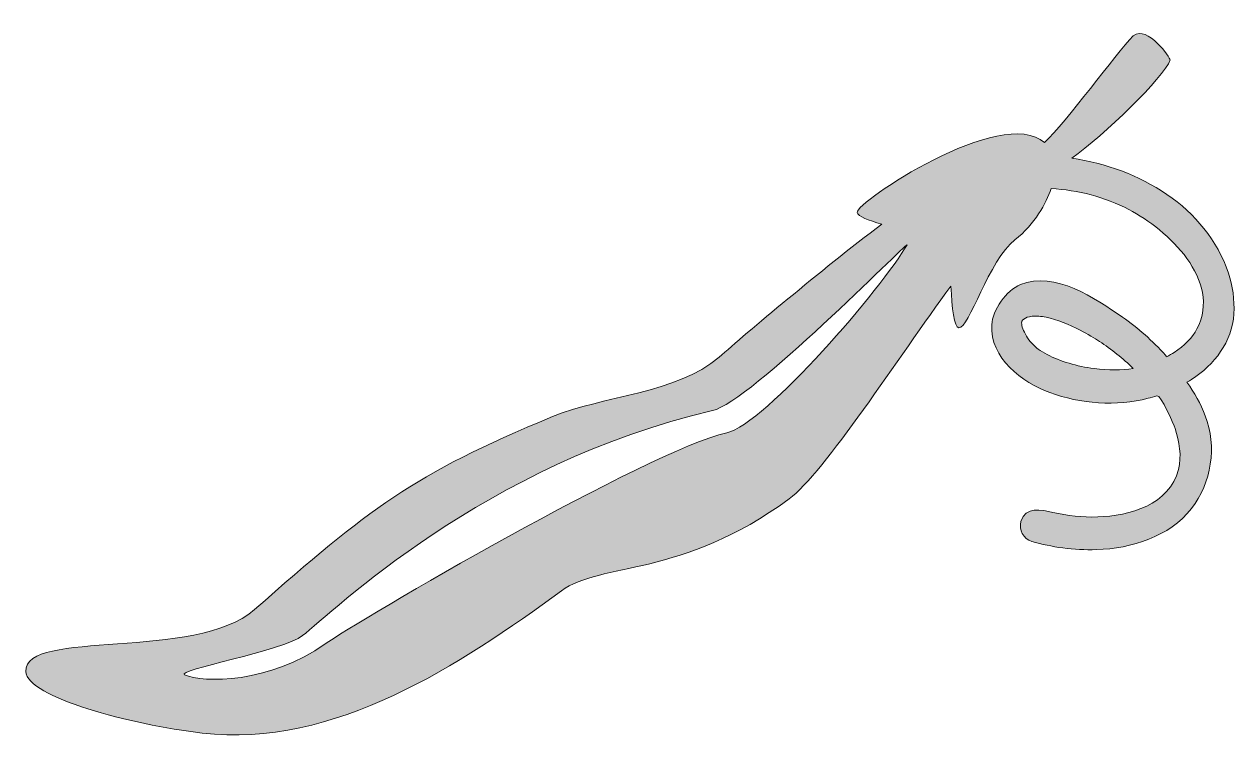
# Model space of a CAD drawing. Header units: inches. Extents: x 0 to 102, y -1 to 60.
import ezdxf

# ---------------------------------------------------------------- set-up
doc = ezdxf.new("R2010")
doc.units = ezdxf.units.IN
doc.header["$MEASUREMENT"] = 0
doc.layers.add('Layer 1', color=7, linetype='Continuous')

msp = doc.modelspace()

# ---------------------------------------------------------------- hatches: boundary and pattern name
at = {"layer": 'Layer 1', "true_color": 0xbddd76}
h = msp.add_hatch(color=63, dxfattribs=at)
h.dxf.hatch_style = 2
edge = h.paths.add_edge_path()
edge.add_spline(control_points=[(14.83, 0.16), (25.91, -1.16), (36.6, 5.95), (45.04, 12.12), (48.36, 14.55), (55.13, 13.2), (64.19, 19.85), (67.12, 22), (73.38, 31.76), (77.79, 37.74), (77.89, 35.91), (78.04, 34.27), (78.46, 34.22), (79.28, 34.13), (80.99, 39.92), (83.16, 41.62), (84.88, 42.96), (85.77, 44.67), (86.22, 45.93), (88.5, 45.81), (90.7, 45.22), (92.76, 44.16), (96.03, 42.46), (100.59, 38.23), (98.48, 34.13), (98.09, 33.39), (97.42, 32.71), (96.56, 32.16), (96.36, 32.03), (96.15, 31.91), (95.93, 31.79), (95.9, 31.83), (95.86, 31.88), (95.83, 31.92), (94.74, 33.13), (93.54, 34.21), (92.21, 35.13), (89.91, 36.71), (86.54, 39.03), (83.63, 37.86), (82.44, 37.38), (81.3, 35.73), (81.22, 34.48), (81.05, 31.7), (83.79, 29.62), (86.11, 28.78), (88.67, 27.84), (91.72, 27.61), (94.37, 28.3), (94.62, 28.36), (94.87, 28.44), (95.11, 28.52), (95.44, 28.62), (96.52, 26.13), (96.64, 25.77), (97.01, 24.67), (97.2, 23.46), (96.92, 22.32), (96.19, 19.35), (92.81, 18.41), (90.13, 18.33), (88.85, 18.29), (87.6, 18.42), (86.36, 18.71), (85.4, 18.93), (84.06, 19.26), (83.68, 17.96), (83.47, 17.24), (83.88, 16.49), (84.6, 16.27), (86.24, 15.8), (88.12, 15.52), (90.03, 15.58), (92.98, 15.68), (96.15, 16.66), (98.02, 19.04), (99.7, 21.18), (100.17, 24.26), (99.18, 26.83), (98.79, 27.84), (98.25, 28.78), (97.64, 29.65), (97.77, 29.73), (97.91, 29.8), (98.03, 29.88), (99.94, 31.12), (101.44, 33.06), (101.58, 35.39), (101.66, 36.59), (101.48, 37.75), (101.12, 38.83), (99.25, 44.39), (93.6, 47.67), (87.96, 48.48), (90.62, 50.38), (95.71, 55.28), (96.22, 56.74), (96.26, 56.86), (94.34, 59.74), (93.12, 58.76), (91.63, 57.21), (87.48, 51.53), (85.67, 49.79), (82.05, 52.99), (69.73, 44.73), (69.91, 43.92), (69.98, 43.6), (70.84, 43.25), (71.99, 42.94), (66.78, 39.03), (60.65, 33.81), (58.29, 31.76), (54.74, 28.69), (48.53, 28.51), (44.28, 26.76), (32.46, 21.88), (28.87, 19), (19.23, 10.54), (14.31, 6.21), (-0.13, 8.94), (0, 5.34), (0.12, 3.16), (8.84, 0.87), (14.83, 0.16)], knot_values=[0, 0, 0, 0, 1, 1, 1, 2, 2, 2, 3, 3, 3, 4, 4, 4, 5, 5, 5, 6, 6, 6, 7, 7, 7, 8, 8, 8, 9, 9, 9, 10, 10, 10, 11, 11, 11, 12, 12, 12, 13, 13, 13, 14, 14, 14, 15, 15, 15, 16, 16, 16, 17, 17, 17, 18, 18, 18, 19, 19, 19, 20, 20, 20, 21, 21, 21, 22, 22, 22, 23, 23, 23, 24, 24, 24, 25, 25, 25, 26, 26, 26, 27, 27, 27, 28, 28, 28, 29, 29, 29, 30, 30, 30, 31, 31, 31, 32, 32, 32, 33, 33, 33, 34, 34, 34, 35, 35, 35, 36, 36, 36, 37, 37, 37, 38, 38, 38, 39, 39, 39, 40, 40, 40, 41, 41, 41, 41], degree=3, periodic=1)
edge = h.paths.add_edge_path()
edge.add_spline(control_points=[(89.83, 30.8), (88.4, 30.99), (86.96, 31.41), (85.89, 31.97), (85.6, 32.12), (85.35, 32.28), (85.12, 32.44), (84.89, 32.6), (84.52, 32.97), (84.24, 33.38), (83.96, 33.79), (83.77, 34.25), (83.74, 34.52), (83.72, 34.71), (83.75, 34.78), (83.77, 34.82), (83.78, 34.85), (83.81, 34.89), (83.91, 34.96), (84.08, 35.08), (84.31, 35.16), (84.63, 35.2), (84.95, 35.23), (85.36, 35.21), (85.8, 35.11), (86.7, 34.94), (87.76, 34.5), (88.67, 34.02), (89.29, 33.7), (89.86, 33.36), (90.28, 33.08), (91.28, 32.44), (92.26, 31.65), (93.12, 30.81), (92.18, 30.65), (91.01, 30.64), (89.83, 30.8)], knot_values=[0, 0, 0, 0, 1, 1, 1, 2, 2, 2, 3, 3, 3, 4, 4, 4, 5, 5, 5, 6, 6, 6, 7, 7, 7, 8, 8, 8, 9, 9, 9, 10, 10, 10, 11, 11, 11, 12, 12, 12, 12], degree=3, periodic=1)
edge = h.paths.add_edge_path()
edge.add_spline(control_points=[(23.28, 8.36), (25.71, 10.28), (38.65, 22.87), (57.75, 27.27), (60.92, 28), (73.96, 41.27), (74.1, 41.21), (72.1, 37.69), (62.17, 26.12), (58.95, 25.4), (52.39, 23.94), (27.78, 9.52), (25.18, 7.66), (20.53, 4.33), (14.91, 4.36), (13.35, 5.06), (12.52, 5.46), (21.65, 7.07), (23.28, 8.36)], knot_values=[0, 0, 0, 0, 1, 1, 1, 2, 2, 2, 3, 3, 3, 4, 4, 4, 5, 5, 5, 6, 6, 6, 6], degree=3, periodic=1)

# ---------------------------------------------------------------- linework, layer by layer
at = {"layer": 'Layer 1', "lineweight": 0}
for points, knots in [([(14.83, 0.16), (25.91, -1.16), (36.6, 5.95), (45.04, 12.12), (48.36, 14.55), (55.13, 13.2), (64.19, 19.85), (67.12, 22), (73.38, 31.76), (77.79, 37.74), (77.89, 35.91), (78.04, 34.27), (78.46, 34.22), (79.28, 34.13), (80.99, 39.92), (83.16, 41.62), (84.88, 42.96), (85.77, 44.67), (86.22, 45.93), (88.5, 45.81), (90.7, 45.22), (92.76, 44.16), (96.03, 42.46), (100.59, 38.23), (98.48, 34.13), (98.09, 33.39), (97.42, 32.71), (96.56, 32.16), (96.36, 32.03), (96.15, 31.91), (95.93, 31.79), (95.9, 31.83), (95.86, 31.88), (95.83, 31.92), (94.74, 33.13), (93.54, 34.21), (92.21, 35.13), (89.91, 36.71), (86.54, 39.03), (83.63, 37.86), (82.44, 37.38), (81.3, 35.73), (81.22, 34.48), (81.05, 31.7), (83.79, 29.62), (86.11, 28.78), (88.67, 27.84), (91.72, 27.61), (94.37, 28.3), (94.62, 28.36), (94.87, 28.44), (95.11, 28.52), (95.44, 28.62), (96.52, 26.13), (96.64, 25.77), (97.01, 24.67), (97.2, 23.46), (96.92, 22.32), (96.19, 19.35), (92.81, 18.41), (90.13, 18.33), (88.85, 18.29), (87.6, 18.42), (86.36, 18.71), (85.4, 18.93), (84.06, 19.26), (83.68, 17.96), (83.47, 17.24), (83.88, 16.49), (84.6, 16.27), (86.24, 15.8), (88.12, 15.52), (90.03, 15.58), (92.98, 15.68), (96.15, 16.66), (98.02, 19.04), (99.7, 21.18), (100.17, 24.26), (99.18, 26.83), (98.79, 27.84), (98.25, 28.78), (97.64, 29.65), (97.77, 29.73), (97.91, 29.8), (98.03, 29.88), (99.94, 31.12), (101.44, 33.06), (101.58, 35.39), (101.66, 36.59), (101.48, 37.75), (101.12, 38.83), (99.25, 44.39), (93.6, 47.67), (87.96, 48.48), (90.62, 50.38), (95.71, 55.28), (96.22, 56.74), (96.26, 56.86), (94.34, 59.74), (93.12, 58.76), (91.63, 57.21), (87.48, 51.53), (85.67, 49.79), (82.05, 52.99), (69.73, 44.73), (69.91, 43.92), (69.98, 43.6), (70.84, 43.25), (71.99, 42.94), (66.78, 39.03), (60.65, 33.81), (58.29, 31.76), (54.74, 28.69), (48.53, 28.51), (44.28, 26.76), (32.46, 21.88), (28.87, 19), (19.23, 10.54), (14.31, 6.21), (-0.13, 8.94), (0, 5.34), (0.12, 3.16), (8.84, 0.87), (14.83, 0.16)], [0, 0, 0, 0, 1, 1, 1, 2, 2, 2, 3, 3, 3, 4, 4, 4, 5, 5, 5, 6, 6, 6, 7, 7, 7, 8, 8, 8, 9, 9, 9, 10, 10, 10, 11, 11, 11, 12, 12, 12, 13, 13, 13, 14, 14, 14, 15, 15, 15, 16, 16, 16, 17, 17, 17, 18, 18, 18, 19, 19, 19, 20, 20, 20, 21, 21, 21, 22, 22, 22, 23, 23, 23, 24, 24, 24, 25, 25, 25, 26, 26, 26, 27, 27, 27, 28, 28, 28, 29, 29, 29, 30, 30, 30, 31, 31, 31, 32, 32, 32, 33, 33, 33, 34, 34, 34, 35, 35, 35, 36, 36, 36, 37, 37, 37, 38, 38, 38, 39, 39, 39, 40, 40, 40, 41, 41, 41, 41]), ([(23.28, 8.36), (25.71, 10.28), (38.65, 22.87), (57.75, 27.27), (60.92, 28), (73.96, 41.27), (74.1, 41.21), (72.1, 37.69), (62.17, 26.12), (58.95, 25.4), (52.39, 23.94), (27.78, 9.52), (25.18, 7.66), (20.53, 4.33), (14.91, 4.36), (13.35, 5.06), (12.52, 5.46), (21.65, 7.07), (23.28, 8.36)], [0, 0, 0, 0, 1, 1, 1, 2, 2, 2, 3, 3, 3, 4, 4, 4, 5, 5, 5, 6, 6, 6, 6]), ([(89.83, 30.8), (88.4, 30.99), (86.96, 31.41), (85.89, 31.97), (85.6, 32.12), (85.35, 32.28), (85.12, 32.44), (84.89, 32.6), (84.52, 32.97), (84.24, 33.38), (83.96, 33.79), (83.77, 34.25), (83.74, 34.52), (83.72, 34.71), (83.75, 34.78), (83.77, 34.82), (83.78, 34.85), (83.81, 34.89), (83.91, 34.96), (84.08, 35.08), (84.31, 35.16), (84.63, 35.2), (84.95, 35.23), (85.36, 35.21), (85.8, 35.11), (86.7, 34.94), (87.76, 34.5), (88.67, 34.02), (89.29, 33.7), (89.86, 33.36), (90.28, 33.08), (91.28, 32.44), (92.26, 31.65), (93.12, 30.81), (92.18, 30.65), (91.01, 30.64), (89.83, 30.8)], [0, 0, 0, 0, 1, 1, 1, 2, 2, 2, 3, 3, 3, 4, 4, 4, 5, 5, 5, 6, 6, 6, 7, 7, 7, 8, 8, 8, 9, 9, 9, 10, 10, 10, 11, 11, 11, 12, 12, 12, 12])]:
    msp.add_open_spline(points, degree=3, knots=knots, dxfattribs=at)

doc.saveas('drawing.dxf')
